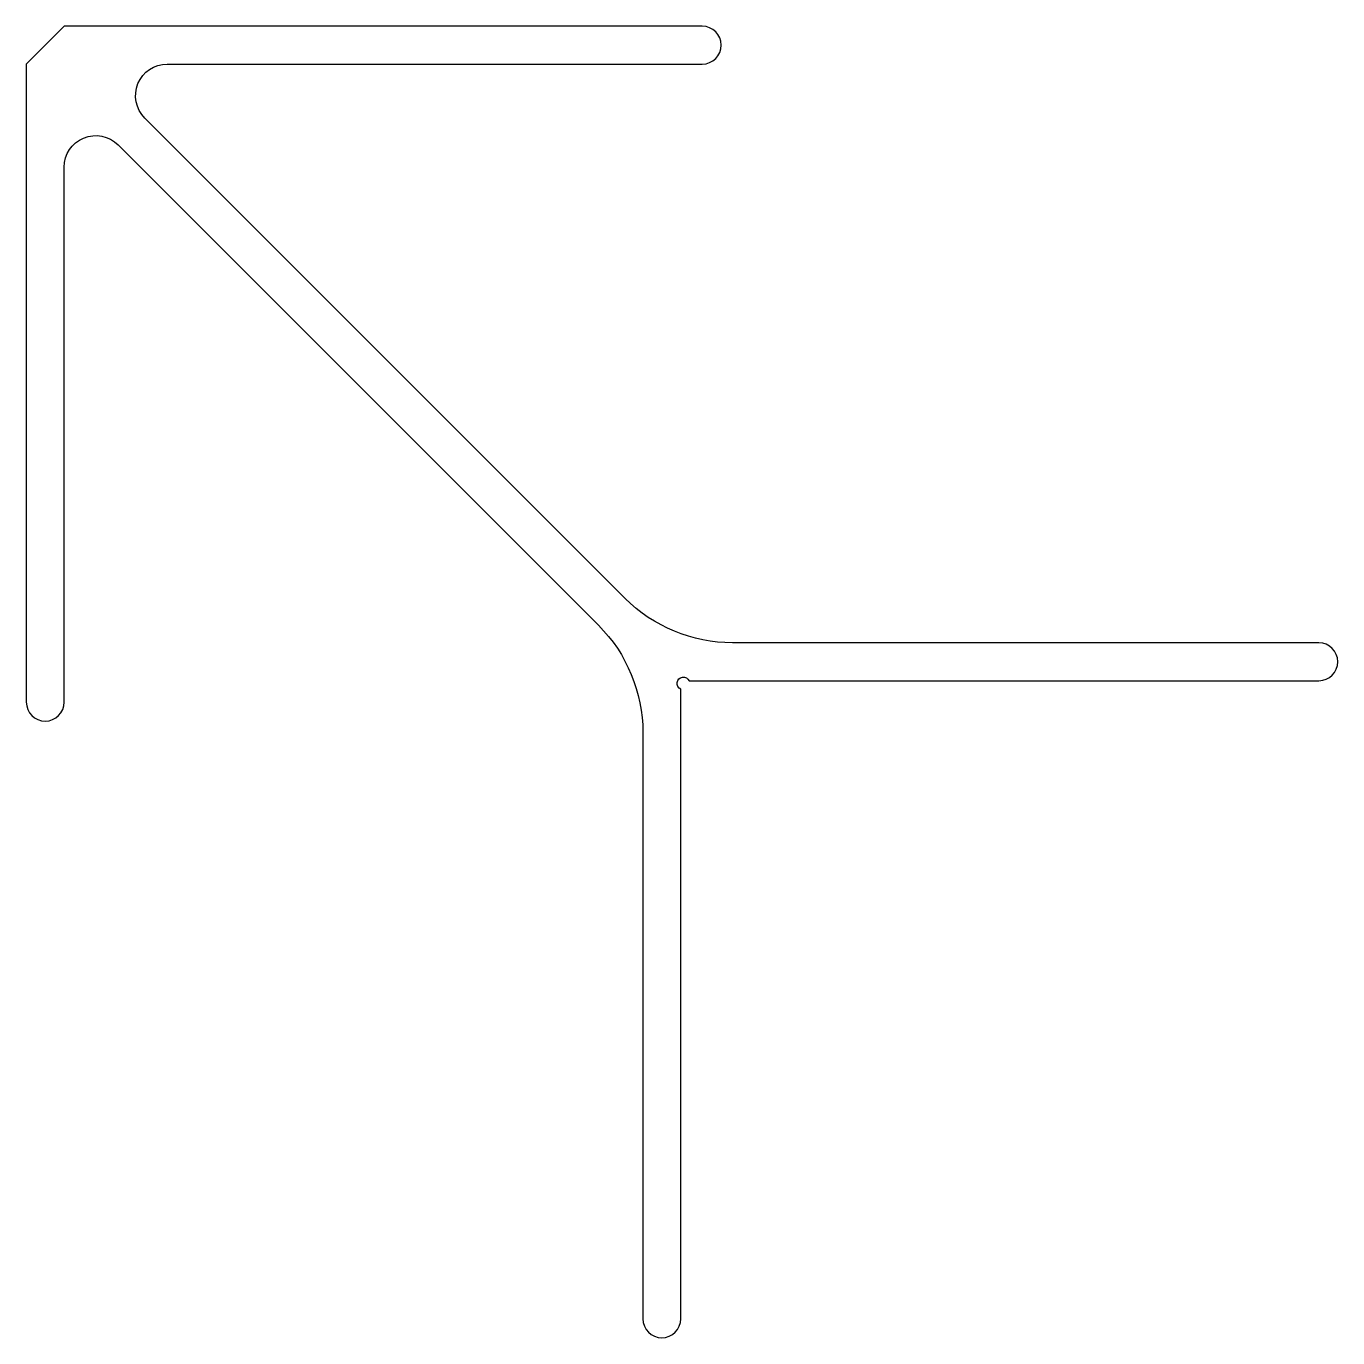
# Model space of a CAD drawing. Extents: x 931 to 1035, y -79 to 25.
import ezdxf

# ---------------------------------------------------------------- set-up
doc = ezdxf.new("R2010")
doc.units = 0
doc.header["$LTSCALE"] = 15
doc.layers.get('0').update_dxf_attribs({"linetype": 'CONTINUOUS'})

msp = doc.modelspace()

# ---------------------------------------------------------------- linework, layer by layer
at = {"flags": 128}
msp.add_lwpolyline([(931.34, -28.96, 1), (934.34, -28.96), (934.34, 13.38, -0.668179), (938.6, 15.15), (976.62, -22.87, -0.198912), (980.14, -31.36), (980.14, -77.76, 1), (983.14, -77.76), (983.14, -27.93, -1.423562), (983.8, -27.26), (1033.64, -27.26, 1), (1033.64, -24.26), (987.23, -24.26, -0.198912), (978.74, -20.75), (940.72, 17.27, -0.668179), (942.49, 21.54), (984.84, 21.54, 1), (984.84, 24.54), (934.34, 24.54), (931.34, 21.54)], format="xyb", close=True, dxfattribs=at)

doc.saveas('drawing.dxf')
